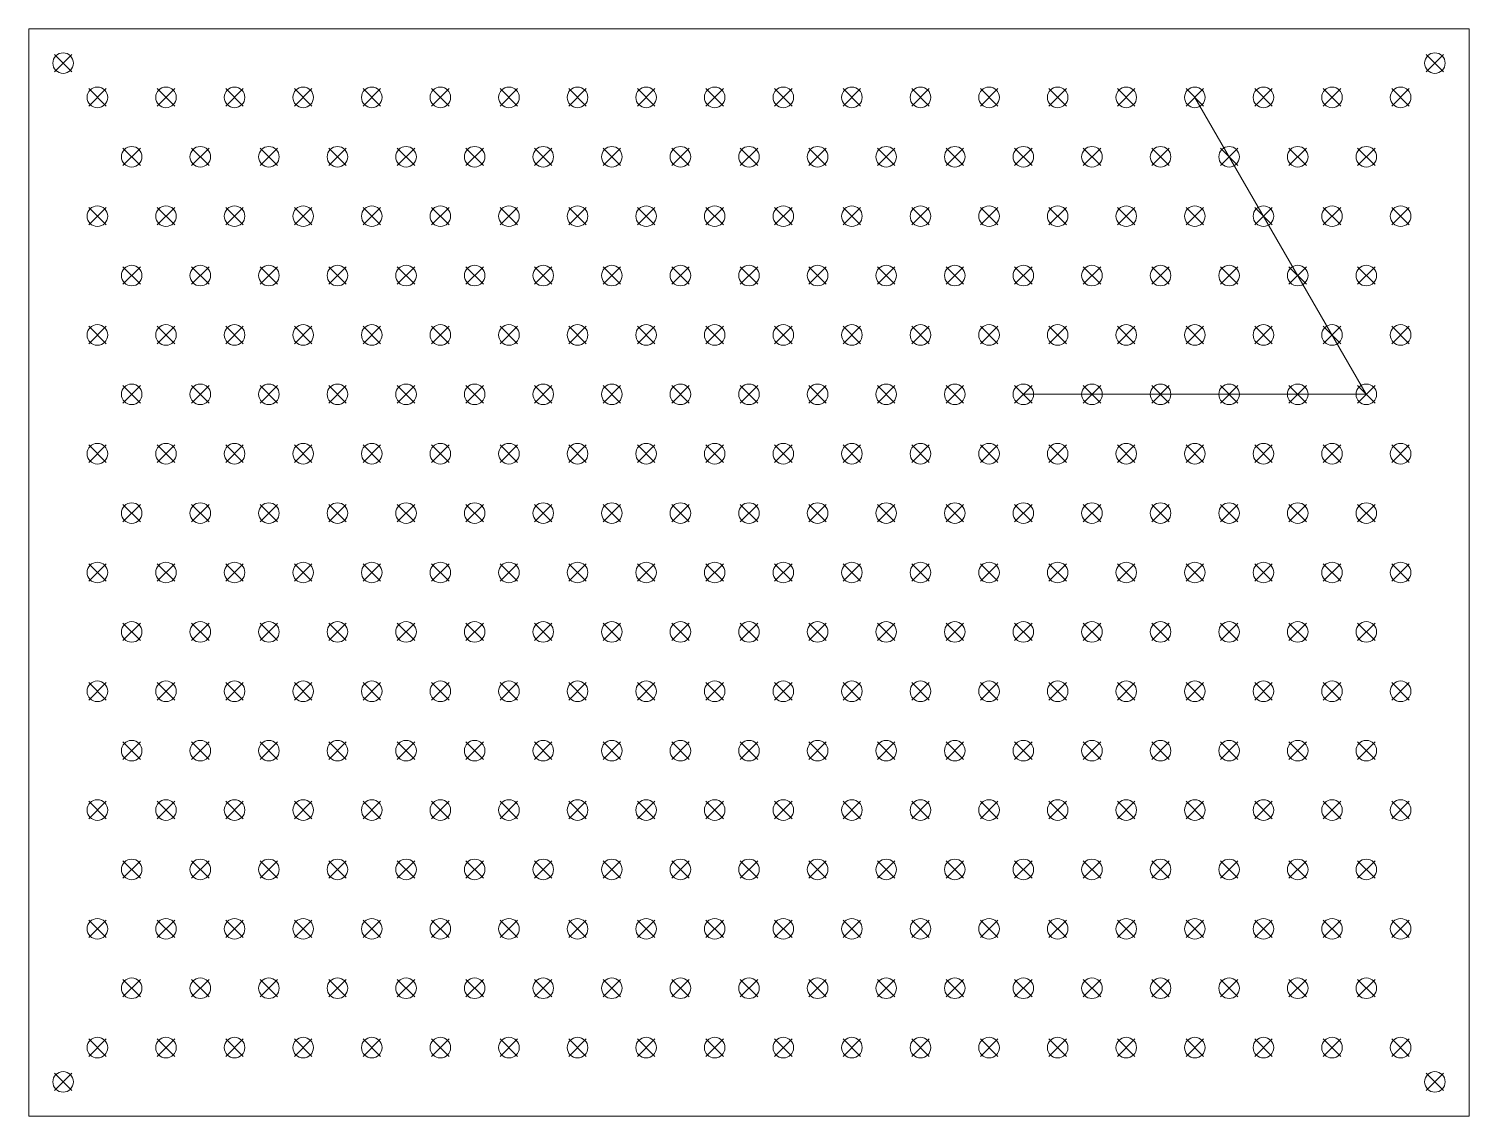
# Model space of a CAD drawing. Header units: millimetres. Extents: x -45 to 708, y -22 to 223.
# Drawn here: x 497.9 to 707.9, y 0 to 158.6 of the extents above; entities that cross this region are included whole.
import ezdxf

# ---------------------------------------------------------------- set-up
doc = ezdxf.new("R2010")
doc.units = ezdxf.units.MM
doc.header["$MEASUREMENT"] = 0
doc.layers.add('dimn', color=255, linetype='Continuous', lineweight=9)
doc.layers.add('solid', color=7, linetype='Continuous', lineweight=20)

msp = doc.modelspace()

# ---------------------------------------------------------------- linework, layer by layer
at = {"layer": 'dimn'}
for p, q in [((707.897, 158.564), (497.897, 158.564)), ((707.897, 0), (707.897, 158.564)), ((504.169, 154.837), (501.624, 152.291)), ((504.169, 152.291), (501.624, 154.837)), ((701.624, 154.837), (704.169, 152.291)), ((701.624, 152.291), (704.169, 154.837)), ((509.169, 149.837), (506.624, 147.291)), ((509.169, 147.291), (506.624, 149.837)), ((519.169, 149.837), (516.624, 147.291)), ((519.169, 147.291), (516.624, 149.837)), ((529.169, 149.837), (526.624, 147.291)), ((529.169, 147.291), (526.624, 149.837)), ((539.169, 149.837), (536.624, 147.291)), ((539.169, 147.291), (536.624, 149.837)), ((549.169, 149.837), (546.624, 147.291)), ((549.169, 147.291), (546.624, 149.837)), ((559.169, 149.837), (556.624, 147.291)), ((559.169, 147.291), (556.624, 149.837)), ((569.169, 149.837), (566.624, 147.291)), ((569.169, 147.291), (566.624, 149.837)), ((579.169, 149.837), (576.624, 147.291)), ((579.169, 147.291), (576.624, 149.837)), ((589.169, 149.837), (586.624, 147.291)), ((589.169, 147.291), (586.624, 149.837)), ((599.169, 149.837), (596.624, 147.291)), ((599.169, 147.291), (596.624, 149.837)), ((609.169, 149.837), (606.624, 147.291)), ((609.169, 147.291), (606.624, 149.837)), ((619.169, 149.837), (616.624, 147.291)), ((619.169, 147.291), (616.624, 149.837)), ((626.624, 149.837), (629.169, 147.291)), ((626.624, 147.291), (629.169, 149.837)), ((636.624, 149.837), (639.169, 147.291)), ((636.624, 147.291), (639.169, 149.837)), ((646.624, 149.837), (649.169, 147.291)), ((646.624, 147.291), (649.169, 149.837)), ((656.624, 149.837), (659.169, 147.291)), ((656.624, 147.291), (659.169, 149.837)), ((666.624, 149.837), (669.169, 147.291)), ((666.624, 147.291), (669.169, 149.837)), ((676.624, 149.837), (679.169, 147.291)), ((676.624, 147.291), (679.169, 149.837)), ((686.624, 149.837), (689.169, 147.291)), ((686.624, 147.291), (689.169, 149.837)), ((696.624, 149.837), (699.169, 147.291)), ((696.624, 147.291), (699.169, 149.837)), ((667.897, 148.564), (692.897, 105.263)), ((514.169, 141.177), (511.624, 138.631)), ((514.169, 138.631), (511.624, 141.177)), ((524.169, 141.177), (521.624, 138.631)), ((524.169, 138.631), (521.624, 141.177)), ((534.169, 141.177), (531.624, 138.631)), ((534.169, 138.631), (531.624, 141.177)), ((544.169, 141.177), (541.624, 138.631)), ((544.169, 138.631), (541.624, 141.177)), ((554.169, 141.177), (551.624, 138.631)), ((554.169, 138.631), (551.624, 141.177)), ((564.169, 141.177), (561.624, 138.631)), ((564.169, 138.631), (561.624, 141.177)), ((574.169, 141.177), (571.624, 138.631)), ((574.169, 138.631), (571.624, 141.177)), ((584.169, 141.177), (581.624, 138.631)), ((584.169, 138.631), (581.624, 141.177)), ((594.169, 141.177), (591.624, 138.631)), ((594.169, 138.631), (591.624, 141.177)), ((604.169, 141.177), (601.624, 138.631)), ((604.169, 138.631), (601.624, 141.177)), ((614.169, 141.177), (611.624, 138.631)), ((614.169, 138.631), (611.624, 141.177)), ((624.169, 141.177), (621.624, 138.631)), ((624.169, 138.631), (621.624, 141.177)), ((631.624, 141.177), (634.169, 138.631)), ((631.624, 138.631), (634.169, 141.177)), ((641.624, 141.177), (644.169, 138.631)), ((641.624, 138.631), (644.169, 141.177)), ((651.624, 141.177), (654.169, 138.631)), ((651.624, 138.631), (654.169, 141.177)), ((661.624, 141.177), (664.169, 138.631)), ((661.624, 138.631), (664.169, 141.177)), ((671.624, 141.177), (674.169, 138.631)), ((671.624, 138.631), (674.169, 141.177)), ((681.624, 141.177), (684.169, 138.631)), ((681.624, 138.631), (684.169, 141.177)), ((691.624, 141.177), (694.169, 138.631)), ((691.624, 138.631), (694.169, 141.177)), ((509.169, 132.516), (506.624, 129.971)), ((509.169, 129.971), (506.624, 132.516)), ((519.169, 132.516), (516.624, 129.971)), ((519.169, 129.971), (516.624, 132.516)), ((529.169, 132.516), (526.624, 129.971)), ((529.169, 129.971), (526.624, 132.516)), ((539.169, 132.516), (536.624, 129.971)), ((539.169, 129.971), (536.624, 132.516)), ((549.169, 132.516), (546.624, 129.971)), ((549.169, 129.971), (546.624, 132.516)), ((559.169, 132.516), (556.624, 129.971)), ((559.169, 129.971), (556.624, 132.516)), ((569.169, 132.516), (566.624, 129.971)), ((569.169, 129.971), (566.624, 132.516)), ((579.169, 132.516), (576.624, 129.971)), ((579.169, 129.971), (576.624, 132.516)), ((589.169, 132.516), (586.624, 129.971)), ((589.169, 129.971), (586.624, 132.516)), ((599.169, 132.516), (596.624, 129.971)), ((599.169, 129.971), (596.624, 132.516)), ((609.169, 132.516), (606.624, 129.971)), ((609.169, 129.971), (606.624, 132.516)), ((619.169, 132.516), (616.624, 129.971)), ((619.169, 129.971), (616.624, 132.516)), ((626.624, 132.516), (629.169, 129.971)), ((626.624, 129.971), (629.169, 132.516)), ((636.624, 132.516), (639.169, 129.971)), ((636.624, 129.971), (639.169, 132.516)), ((646.624, 132.516), (649.169, 129.971)), ((646.624, 129.971), (649.169, 132.516)), ((656.624, 132.516), (659.169, 129.971)), ((656.624, 129.971), (659.169, 132.516)), ((666.624, 132.516), (669.169, 129.971)), ((666.624, 129.971), (669.169, 132.516)), ((676.624, 132.516), (679.169, 129.971)), ((676.624, 129.971), (679.169, 132.516)), ((686.624, 132.516), (689.169, 129.971)), ((686.624, 129.971), (689.169, 132.516)), ((696.624, 132.516), (699.169, 129.971)), ((696.624, 129.971), (699.169, 132.516)), ((514.169, 123.856), (511.624, 121.311)), ((514.169, 121.311), (511.624, 123.856)), ((524.169, 123.856), (521.624, 121.311)), ((524.169, 121.311), (521.624, 123.856)), ((534.169, 123.856), (531.624, 121.311)), ((534.169, 121.311), (531.624, 123.856)), ((544.169, 123.856), (541.624, 121.311)), ((544.169, 121.311), (541.624, 123.856)), ((554.169, 123.856), (551.624, 121.311)), ((554.169, 121.311), (551.624, 123.856)), ((564.169, 123.856), (561.624, 121.311)), ((564.169, 121.311), (561.624, 123.856)), ((574.169, 123.856), (571.624, 121.311)), ((574.169, 121.311), (571.624, 123.856)), ((584.169, 123.856), (581.624, 121.311)), ((584.169, 121.311), (581.624, 123.856)), ((594.169, 123.856), (591.624, 121.311)), ((594.169, 121.311), (591.624, 123.856)), ((604.169, 123.856), (601.624, 121.311)), ((604.169, 121.311), (601.624, 123.856)), ((614.169, 123.856), (611.624, 121.311)), ((614.169, 121.311), (611.624, 123.856)), ((624.169, 123.856), (621.624, 121.311)), ((624.169, 121.311), (621.624, 123.856)), ((631.624, 123.856), (634.169, 121.311)), ((631.624, 121.311), (634.169, 123.856)), ((641.624, 123.856), (644.169, 121.311)), ((641.624, 121.311), (644.169, 123.856)), ((651.624, 123.856), (654.169, 121.311)), ((651.624, 121.311), (654.169, 123.856)), ((661.624, 123.856), (664.169, 121.311)), ((661.624, 121.311), (664.169, 123.856)), ((671.624, 123.856), (674.169, 121.311)), ((671.624, 121.311), (674.169, 123.856)), ((681.624, 123.856), (684.169, 121.311)), ((681.624, 121.311), (684.169, 123.856)), ((691.624, 123.856), (694.169, 121.311)), ((691.624, 121.311), (694.169, 123.856)), ((509.169, 115.196), (506.624, 112.65)), ((509.169, 112.65), (506.624, 115.196)), ((519.169, 115.196), (516.624, 112.65)), ((519.169, 112.65), (516.624, 115.196)), ((529.169, 115.196), (526.624, 112.65)), ((529.169, 112.65), (526.624, 115.196)), ((539.169, 115.196), (536.624, 112.65)), ((539.169, 112.65), (536.624, 115.196)), ((549.169, 115.196), (546.624, 112.65)), ((549.169, 112.65), (546.624, 115.196)), ((559.169, 115.196), (556.624, 112.65)), ((559.169, 112.65), (556.624, 115.196)), ((569.169, 115.196), (566.624, 112.65)), ((569.169, 112.65), (566.624, 115.196)), ((579.169, 115.196), (576.624, 112.65)), ((579.169, 112.65), (576.624, 115.196)), ((589.169, 115.196), (586.624, 112.65)), ((589.169, 112.65), (586.624, 115.196)), ((599.169, 115.196), (596.624, 112.65)), ((599.169, 112.65), (596.624, 115.196)), ((609.169, 115.196), (606.624, 112.65)), ((609.169, 112.65), (606.624, 115.196)), ((619.169, 115.196), (616.624, 112.65)), ((619.169, 112.65), (616.624, 115.196)), ((626.624, 115.196), (629.169, 112.65)), ((626.624, 112.65), (629.169, 115.196)), ((636.624, 115.196), (639.169, 112.65)), ((636.624, 112.65), (639.169, 115.196)), ((646.624, 115.196), (649.169, 112.65)), ((646.624, 112.65), (649.169, 115.196)), ((656.624, 115.196), (659.169, 112.65)), ((656.624, 112.65), (659.169, 115.196)), ((666.624, 115.196), (669.169, 112.65)), ((666.624, 112.65), (669.169, 115.196)), ((676.624, 115.196), (679.169, 112.65)), ((676.624, 112.65), (679.169, 115.196)), ((686.624, 115.196), (689.169, 112.65)), ((686.624, 112.65), (689.169, 115.196)), ((696.624, 115.196), (699.169, 112.65)), ((696.624, 112.65), (699.169, 115.196)), ((514.169, 106.536), (511.624, 103.99)), ((514.169, 103.99), (511.624, 106.536)), ((524.169, 106.536), (521.624, 103.99)), ((524.169, 103.99), (521.624, 106.536)), ((534.169, 106.536), (531.624, 103.99)), ((534.169, 103.99), (531.624, 106.536)), ((544.169, 106.536), (541.624, 103.99)), ((544.169, 103.99), (541.624, 106.536)), ((554.169, 106.536), (551.624, 103.99)), ((554.169, 103.99), (551.624, 106.536)), ((564.169, 106.536), (561.624, 103.99)), ((564.169, 103.99), (561.624, 106.536)), ((574.169, 106.536), (571.624, 103.99)), ((574.169, 103.99), (571.624, 106.536)), ((584.169, 106.536), (581.624, 103.99)), ((584.169, 103.99), (581.624, 106.536)), ((594.169, 106.536), (591.624, 103.99)), ((594.169, 103.99), (591.624, 106.536)), ((604.169, 106.536), (601.624, 103.99)), ((604.169, 103.99), (601.624, 106.536)), ((614.169, 106.536), (611.624, 103.99)), ((614.169, 103.99), (611.624, 106.536)), ((624.169, 106.536), (621.624, 103.99)), ((624.169, 103.99), (621.624, 106.536)), ((631.624, 106.536), (634.169, 103.99)), ((631.624, 103.99), (634.169, 106.536)), ((641.624, 106.536), (644.169, 103.99)), ((641.624, 103.99), (644.169, 106.536)), ((692.897, 105.263), (642.897, 105.263)), ((651.624, 106.536), (654.169, 103.99)), ((651.624, 103.99), (654.169, 106.536)), ((661.624, 106.536), (664.169, 103.99)), ((661.624, 103.99), (664.169, 106.536)), ((671.624, 106.536), (674.169, 103.99)), ((671.624, 103.99), (674.169, 106.536)), ((681.624, 106.536), (684.169, 103.99)), ((681.624, 103.99), (684.169, 106.536)), ((691.624, 106.536), (694.169, 103.99)), ((691.624, 103.99), (694.169, 106.536)), ((509.169, 97.875), (506.624, 95.33)), ((509.169, 95.33), (506.624, 97.875)), ((519.169, 97.875), (516.624, 95.33)), ((519.169, 95.33), (516.624, 97.875)), ((529.169, 97.875), (526.624, 95.33)), ((529.169, 95.33), (526.624, 97.875)), ((539.169, 97.875), (536.624, 95.33)), ((539.169, 95.33), (536.624, 97.875)), ((549.169, 97.875), (546.624, 95.33)), ((549.169, 95.33), (546.624, 97.875)), ((559.169, 97.875), (556.624, 95.33)), ((559.169, 95.33), (556.624, 97.875)), ((569.169, 97.875), (566.624, 95.33)), ((569.169, 95.33), (566.624, 97.875)), ((579.169, 97.875), (576.624, 95.33)), ((579.169, 95.33), (576.624, 97.875)), ((589.169, 97.875), (586.624, 95.33)), ((589.169, 95.33), (586.624, 97.875)), ((599.169, 97.875), (596.624, 95.33)), ((599.169, 95.33), (596.624, 97.875)), ((609.169, 97.875), (606.624, 95.33)), ((609.169, 95.33), (606.624, 97.875)), ((619.169, 97.875), (616.624, 95.33)), ((619.169, 95.33), (616.624, 97.875)), ((626.624, 97.875), (629.169, 95.33)), ((626.624, 95.33), (629.169, 97.875)), ((636.624, 97.875), (639.169, 95.33)), ((636.624, 95.33), (639.169, 97.875)), ((646.624, 97.875), (649.169, 95.33)), ((646.624, 95.33), (649.169, 97.875)), ((656.624, 97.875), (659.169, 95.33)), ((656.624, 95.33), (659.169, 97.875)), ((666.624, 97.875), (669.169, 95.33)), ((666.624, 95.33), (669.169, 97.875)), ((676.624, 97.875), (679.169, 95.33)), ((676.624, 95.33), (679.169, 97.875)), ((686.624, 97.875), (689.169, 95.33)), ((686.624, 95.33), (689.169, 97.875)), ((696.624, 97.875), (699.169, 95.33)), ((696.624, 95.33), (699.169, 97.875)), ((514.169, 86.669), (511.624, 89.215)), ((514.169, 89.215), (511.624, 86.669)), ((524.169, 86.669), (521.624, 89.215)), ((524.169, 89.215), (521.624, 86.669)), ((534.169, 86.669), (531.624, 89.215)), ((534.169, 89.215), (531.624, 86.669)), ((544.169, 86.669), (541.624, 89.215)), ((544.169, 89.215), (541.624, 86.669)), ((554.169, 86.669), (551.624, 89.215)), ((554.169, 89.215), (551.624, 86.669)), ((564.169, 86.669), (561.624, 89.215)), ((564.169, 89.215), (561.624, 86.669)), ((574.169, 86.669), (571.624, 89.215)), ((574.169, 89.215), (571.624, 86.669)), ((584.169, 86.669), (581.624, 89.215)), ((584.169, 89.215), (581.624, 86.669)), ((594.169, 86.669), (591.624, 89.215)), ((594.169, 89.215), (591.624, 86.669)), ((604.169, 86.669), (601.624, 89.215)), ((604.169, 89.215), (601.624, 86.669)), ((614.169, 86.669), (611.624, 89.215)), ((614.169, 89.215), (611.624, 86.669)), ((624.169, 86.669), (621.624, 89.215)), ((624.169, 89.215), (621.624, 86.669)), ((631.624, 86.669), (634.169, 89.215)), ((631.624, 89.215), (634.169, 86.669)), ((641.624, 86.669), (644.169, 89.215)), ((641.624, 89.215), (644.169, 86.669)), ((651.624, 86.669), (654.169, 89.215)), ((651.624, 89.215), (654.169, 86.669)), ((661.624, 86.669), (664.169, 89.215)), ((661.624, 89.215), (664.169, 86.669)), ((671.624, 86.669), (674.169, 89.215)), ((671.624, 89.215), (674.169, 86.669)), ((681.624, 86.669), (684.169, 89.215)), ((681.624, 89.215), (684.169, 86.669)), ((691.624, 86.669), (694.169, 89.215)), ((691.624, 89.215), (694.169, 86.669)), ((509.169, 78.009), (506.624, 80.555)), ((509.169, 80.555), (506.624, 78.009)), ((519.169, 78.009), (516.624, 80.555)), ((519.169, 80.555), (516.624, 78.009)), ((529.169, 78.009), (526.624, 80.555)), ((529.169, 80.555), (526.624, 78.009)), ((539.169, 78.009), (536.624, 80.555)), ((539.169, 80.555), (536.624, 78.009)), ((549.169, 78.009), (546.624, 80.555)), ((549.169, 80.555), (546.624, 78.009)), ((559.169, 78.009), (556.624, 80.555)), ((559.169, 80.555), (556.624, 78.009)), ((569.169, 78.009), (566.624, 80.555)), ((569.169, 80.555), (566.624, 78.009)), ((579.169, 78.009), (576.624, 80.555)), ((579.169, 80.555), (576.624, 78.009)), ((589.169, 78.009), (586.624, 80.555)), ((589.169, 80.555), (586.624, 78.009)), ((599.169, 78.009), (596.624, 80.555)), ((599.169, 80.555), (596.624, 78.009)), ((609.169, 78.009), (606.624, 80.555)), ((609.169, 80.555), (606.624, 78.009)), ((619.169, 78.009), (616.624, 80.555)), ((619.169, 80.555), (616.624, 78.009)), ((626.624, 78.009), (629.169, 80.555)), ((626.624, 80.555), (629.169, 78.009)), ((636.624, 78.009), (639.169, 80.555)), ((636.624, 80.555), (639.169, 78.009)), ((646.624, 78.009), (649.169, 80.555)), ((646.624, 80.555), (649.169, 78.009)), ((656.624, 78.009), (659.169, 80.555)), ((656.624, 80.555), (659.169, 78.009)), ((666.624, 78.009), (669.169, 80.555)), ((666.624, 80.555), (669.169, 78.009)), ((676.624, 78.009), (679.169, 80.555)), ((676.624, 80.555), (679.169, 78.009)), ((686.624, 78.009), (689.169, 80.555)), ((686.624, 80.555), (689.169, 78.009)), ((696.624, 78.009), (699.169, 80.555)), ((696.624, 80.555), (699.169, 78.009)), ((514.169, 69.349), (511.624, 71.895)), ((514.169, 71.895), (511.624, 69.349)), ((524.169, 69.349), (521.624, 71.895)), ((524.169, 71.895), (521.624, 69.349)), ((534.169, 69.349), (531.624, 71.895)), ((534.169, 71.895), (531.624, 69.349)), ((544.169, 69.349), (541.624, 71.895)), ((544.169, 71.895), (541.624, 69.349)), ((554.169, 69.349), (551.624, 71.895)), ((554.169, 71.895), (551.624, 69.349)), ((564.169, 69.349), (561.624, 71.895)), ((564.169, 71.895), (561.624, 69.349)), ((574.169, 69.349), (571.624, 71.895)), ((574.169, 71.895), (571.624, 69.349)), ((584.169, 69.349), (581.624, 71.895)), ((584.169, 71.895), (581.624, 69.349)), ((594.169, 69.349), (591.624, 71.895)), ((594.169, 71.895), (591.624, 69.349)), ((604.169, 69.349), (601.624, 71.895)), ((604.169, 71.895), (601.624, 69.349)), ((614.169, 69.349), (611.624, 71.895)), ((614.169, 71.895), (611.624, 69.349)), ((624.169, 69.349), (621.624, 71.895)), ((624.169, 71.895), (621.624, 69.349)), ((631.624, 69.349), (634.169, 71.895)), ((631.624, 71.895), (634.169, 69.349)), ((641.624, 69.349), (644.169, 71.895)), ((641.624, 71.895), (644.169, 69.349)), ((651.624, 69.349), (654.169, 71.895)), ((651.624, 71.895), (654.169, 69.349)), ((661.624, 69.349), (664.169, 71.895)), ((661.624, 71.895), (664.169, 69.349)), ((671.624, 69.349), (674.169, 71.895)), ((671.624, 71.895), (674.169, 69.349)), ((681.624, 69.349), (684.169, 71.895)), ((681.624, 71.895), (684.169, 69.349)), ((691.624, 69.349), (694.169, 71.895)), ((691.624, 71.895), (694.169, 69.349)), ((509.169, 60.689), (506.624, 63.234)), ((509.169, 63.234), (506.624, 60.689)), ((519.169, 60.689), (516.624, 63.234)), ((519.169, 63.234), (516.624, 60.689)), ((529.169, 60.689), (526.624, 63.234)), ((529.169, 63.234), (526.624, 60.689)), ((539.169, 60.689), (536.624, 63.234)), ((539.169, 63.234), (536.624, 60.689)), ((549.169, 60.689), (546.624, 63.234)), ((549.169, 63.234), (546.624, 60.689)), ((559.169, 60.689), (556.624, 63.234)), ((559.169, 63.234), (556.624, 60.689)), ((569.169, 60.689), (566.624, 63.234)), ((569.169, 63.234), (566.624, 60.689)), ((579.169, 60.689), (576.624, 63.234)), ((579.169, 63.234), (576.624, 60.689)), ((589.169, 60.689), (586.624, 63.234)), ((589.169, 63.234), (586.624, 60.689)), ((599.169, 60.689), (596.624, 63.234)), ((599.169, 63.234), (596.624, 60.689)), ((609.169, 60.689), (606.624, 63.234)), ((609.169, 63.234), (606.624, 60.689)), ((619.169, 60.689), (616.624, 63.234)), ((619.169, 63.234), (616.624, 60.689)), ((626.624, 60.689), (629.169, 63.234)), ((626.624, 63.234), (629.169, 60.689)), ((636.624, 60.689), (639.169, 63.234)), ((636.624, 63.234), (639.169, 60.689)), ((646.624, 60.689), (649.169, 63.234)), ((646.624, 63.234), (649.169, 60.689)), ((656.624, 60.689), (659.169, 63.234)), ((656.624, 63.234), (659.169, 60.689)), ((666.624, 60.689), (669.169, 63.234)), ((666.624, 63.234), (669.169, 60.689)), ((676.624, 60.689), (679.169, 63.234)), ((676.624, 63.234), (679.169, 60.689)), ((686.624, 60.689), (689.169, 63.234)), ((686.624, 63.234), (689.169, 60.689)), ((696.624, 60.689), (699.169, 63.234)), ((696.624, 63.234), (699.169, 60.689)), ((514.169, 52.028), (511.624, 54.574)), ((514.169, 54.574), (511.624, 52.028)), ((524.169, 52.028), (521.624, 54.574)), ((524.169, 54.574), (521.624, 52.028)), ((534.169, 52.028), (531.624, 54.574)), ((534.169, 54.574), (531.624, 52.028)), ((544.169, 52.028), (541.624, 54.574)), ((544.169, 54.574), (541.624, 52.028)), ((554.169, 52.028), (551.624, 54.574)), ((554.169, 54.574), (551.624, 52.028)), ((564.169, 52.028), (561.624, 54.574)), ((564.169, 54.574), (561.624, 52.028)), ((574.169, 52.028), (571.624, 54.574)), ((574.169, 54.574), (571.624, 52.028)), ((584.169, 52.028), (581.624, 54.574)), ((584.169, 54.574), (581.624, 52.028)), ((594.169, 52.028), (591.624, 54.574)), ((594.169, 54.574), (591.624, 52.028)), ((604.169, 52.028), (601.624, 54.574)), ((604.169, 54.574), (601.624, 52.028)), ((614.169, 52.028), (611.624, 54.574)), ((614.169, 54.574), (611.624, 52.028)), ((624.169, 52.028), (621.624, 54.574)), ((624.169, 54.574), (621.624, 52.028)), ((631.624, 52.028), (634.169, 54.574)), ((631.624, 54.574), (634.169, 52.028)), ((641.624, 52.028), (644.169, 54.574)), ((641.624, 54.574), (644.169, 52.028)), ((651.624, 52.028), (654.169, 54.574)), ((651.624, 54.574), (654.169, 52.028)), ((661.624, 52.028), (664.169, 54.574)), ((661.624, 54.574), (664.169, 52.028)), ((671.624, 52.028), (674.169, 54.574)), ((671.624, 54.574), (674.169, 52.028)), ((681.624, 52.028), (684.169, 54.574)), ((681.624, 54.574), (684.169, 52.028)), ((691.624, 52.028), (694.169, 54.574)), ((691.624, 54.574), (694.169, 52.028)), ((509.169, 43.368), (506.624, 45.914)), ((509.169, 45.914), (506.624, 43.368)), ((519.169, 43.368), (516.624, 45.914)), ((519.169, 45.914), (516.624, 43.368)), ((529.169, 43.368), (526.624, 45.914)), ((529.169, 45.914), (526.624, 43.368)), ((539.169, 43.368), (536.624, 45.914)), ((539.169, 45.914), (536.624, 43.368)), ((549.169, 43.368), (546.624, 45.914)), ((549.169, 45.914), (546.624, 43.368)), ((559.169, 43.368), (556.624, 45.914)), ((559.169, 45.914), (556.624, 43.368)), ((569.169, 43.368), (566.624, 45.914)), ((569.169, 45.914), (566.624, 43.368)), ((579.169, 43.368), (576.624, 45.914)), ((579.169, 45.914), (576.624, 43.368)), ((589.169, 43.368), (586.624, 45.914)), ((589.169, 45.914), (586.624, 43.368)), ((599.169, 43.368), (596.624, 45.914)), ((599.169, 45.914), (596.624, 43.368)), ((609.169, 43.368), (606.624, 45.914)), ((609.169, 45.914), (606.624, 43.368)), ((619.169, 43.368), (616.624, 45.914)), ((619.169, 45.914), (616.624, 43.368)), ((626.624, 43.368), (629.169, 45.914)), ((626.624, 45.914), (629.169, 43.368)), ((636.624, 43.368), (639.169, 45.914)), ((636.624, 45.914), (639.169, 43.368)), ((646.624, 43.368), (649.169, 45.914)), ((646.624, 45.914), (649.169, 43.368)), ((656.624, 43.368), (659.169, 45.914)), ((656.624, 45.914), (659.169, 43.368)), ((666.624, 43.368), (669.169, 45.914)), ((666.624, 45.914), (669.169, 43.368)), ((676.624, 43.368), (679.169, 45.914)), ((676.624, 45.914), (679.169, 43.368)), ((686.624, 43.368), (689.169, 45.914)), ((686.624, 45.914), (689.169, 43.368)), ((696.624, 43.368), (699.169, 45.914)), ((696.624, 45.914), (699.169, 43.368)), ((514.169, 34.708), (511.624, 37.254)), ((514.169, 37.254), (511.624, 34.708)), ((524.169, 34.708), (521.624, 37.254)), ((524.169, 37.254), (521.624, 34.708)), ((534.169, 34.708), (531.624, 37.254)), ((534.169, 37.254), (531.624, 34.708)), ((544.169, 34.708), (541.624, 37.254)), ((544.169, 37.254), (541.624, 34.708)), ((554.169, 34.708), (551.624, 37.254)), ((554.169, 37.254), (551.624, 34.708)), ((564.169, 34.708), (561.624, 37.254)), ((564.169, 37.254), (561.624, 34.708)), ((574.169, 34.708), (571.624, 37.254)), ((574.169, 37.254), (571.624, 34.708)), ((584.169, 34.708), (581.624, 37.254)), ((584.169, 37.254), (581.624, 34.708)), ((594.169, 34.708), (591.624, 37.254)), ((594.169, 37.254), (591.624, 34.708)), ((604.169, 34.708), (601.624, 37.254)), ((604.169, 37.254), (601.624, 34.708)), ((614.169, 34.708), (611.624, 37.254)), ((614.169, 37.254), (611.624, 34.708)), ((624.169, 34.708), (621.624, 37.254)), ((624.169, 37.254), (621.624, 34.708)), ((631.624, 34.708), (634.169, 37.254)), ((631.624, 37.254), (634.169, 34.708)), ((641.624, 34.708), (644.169, 37.254)), ((641.624, 37.254), (644.169, 34.708)), ((651.624, 34.708), (654.169, 37.254)), ((651.624, 37.254), (654.169, 34.708)), ((661.624, 34.708), (664.169, 37.254)), ((661.624, 37.254), (664.169, 34.708)), ((671.624, 34.708), (674.169, 37.254)), ((671.624, 37.254), (674.169, 34.708)), ((681.624, 34.708), (684.169, 37.254)), ((681.624, 37.254), (684.169, 34.708)), ((691.624, 34.708), (694.169, 37.254)), ((691.624, 37.254), (694.169, 34.708)), ((509.169, 26.048), (506.624, 28.593)), ((509.169, 28.593), (506.624, 26.048)), ((519.169, 26.048), (516.624, 28.593)), ((519.169, 28.593), (516.624, 26.048)), ((529.169, 26.048), (526.624, 28.593)), ((529.169, 28.593), (526.624, 26.048)), ((539.169, 26.048), (536.624, 28.593)), ((539.169, 28.593), (536.624, 26.048)), ((549.169, 26.048), (546.624, 28.593)), ((549.169, 28.593), (546.624, 26.048)), ((559.169, 26.048), (556.624, 28.593)), ((559.169, 28.593), (556.624, 26.048)), ((569.169, 26.048), (566.624, 28.593)), ((569.169, 28.593), (566.624, 26.048)), ((579.169, 26.048), (576.624, 28.593)), ((579.169, 28.593), (576.624, 26.048)), ((589.169, 26.048), (586.624, 28.593)), ((589.169, 28.593), (586.624, 26.048)), ((599.169, 26.048), (596.624, 28.593)), ((599.169, 28.593), (596.624, 26.048)), ((609.169, 26.048), (606.624, 28.593)), ((609.169, 28.593), (606.624, 26.048)), ((619.169, 26.048), (616.624, 28.593)), ((619.169, 28.593), (616.624, 26.048)), ((626.624, 26.048), (629.169, 28.593)), ((626.624, 28.593), (629.169, 26.048)), ((636.624, 26.048), (639.169, 28.593)), ((636.624, 28.593), (639.169, 26.048)), ((646.624, 26.048), (649.169, 28.593)), ((646.624, 28.593), (649.169, 26.048)), ((656.624, 26.048), (659.169, 28.593)), ((656.624, 28.593), (659.169, 26.048)), ((666.624, 26.048), (669.169, 28.593)), ((666.624, 28.593), (669.169, 26.048)), ((676.624, 26.048), (679.169, 28.593)), ((676.624, 28.593), (679.169, 26.048)), ((686.624, 26.048), (689.169, 28.593)), ((686.624, 28.593), (689.169, 26.048)), ((696.624, 26.048), (699.169, 28.593)), ((696.624, 28.593), (699.169, 26.048)), ((514.169, 17.387), (511.624, 19.933)), ((514.169, 19.933), (511.624, 17.387)), ((524.169, 17.387), (521.624, 19.933)), ((524.169, 19.933), (521.624, 17.387)), ((534.169, 17.387), (531.624, 19.933)), ((534.169, 19.933), (531.624, 17.387)), ((544.169, 17.387), (541.624, 19.933)), ((544.169, 19.933), (541.624, 17.387)), ((554.169, 17.387), (551.624, 19.933)), ((554.169, 19.933), (551.624, 17.387)), ((564.169, 17.387), (561.624, 19.933)), ((564.169, 19.933), (561.624, 17.387)), ((574.169, 17.387), (571.624, 19.933)), ((574.169, 19.933), (571.624, 17.387)), ((584.169, 17.387), (581.624, 19.933)), ((584.169, 19.933), (581.624, 17.387)), ((594.169, 17.387), (591.624, 19.933)), ((594.169, 19.933), (591.624, 17.387)), ((604.169, 17.387), (601.624, 19.933)), ((604.169, 19.933), (601.624, 17.387)), ((614.169, 17.387), (611.624, 19.933)), ((614.169, 19.933), (611.624, 17.387)), ((624.169, 17.387), (621.624, 19.933)), ((624.169, 19.933), (621.624, 17.387)), ((631.624, 17.387), (634.169, 19.933)), ((631.624, 19.933), (634.169, 17.387)), ((641.624, 17.387), (644.169, 19.933)), ((641.624, 19.933), (644.169, 17.387)), ((651.624, 17.387), (654.169, 19.933)), ((651.624, 19.933), (654.169, 17.387)), ((661.624, 17.387), (664.169, 19.933)), ((661.624, 19.933), (664.169, 17.387)), ((671.624, 17.387), (674.169, 19.933)), ((671.624, 19.933), (674.169, 17.387)), ((681.624, 17.387), (684.169, 19.933)), ((681.624, 19.933), (684.169, 17.387)), ((691.624, 17.387), (694.169, 19.933)), ((691.624, 19.933), (694.169, 17.387)), ((509.169, 8.727), (506.624, 11.273)), ((509.169, 11.273), (506.624, 8.727)), ((519.169, 8.727), (516.624, 11.273)), ((519.169, 11.273), (516.624, 8.727)), ((529.169, 8.727), (526.624, 11.273)), ((529.169, 11.273), (526.624, 8.727)), ((539.169, 8.727), (536.624, 11.273)), ((539.169, 11.273), (536.624, 8.727)), ((549.169, 8.727), (546.624, 11.273)), ((549.169, 11.273), (546.624, 8.727)), ((559.169, 8.727), (556.624, 11.273)), ((559.169, 11.273), (556.624, 8.727)), ((569.169, 8.727), (566.624, 11.273)), ((569.169, 11.273), (566.624, 8.727)), ((579.169, 8.727), (576.624, 11.273)), ((579.169, 11.273), (576.624, 8.727)), ((589.169, 8.727), (586.624, 11.273)), ((589.169, 11.273), (586.624, 8.727)), ((599.169, 8.727), (596.624, 11.273)), ((599.169, 11.273), (596.624, 8.727)), ((609.169, 8.727), (606.624, 11.273)), ((609.169, 11.273), (606.624, 8.727)), ((619.169, 8.727), (616.624, 11.273)), ((619.169, 11.273), (616.624, 8.727)), ((626.624, 8.727), (629.169, 11.273)), ((626.624, 11.273), (629.169, 8.727)), ((636.624, 8.727), (639.169, 11.273)), ((636.624, 11.273), (639.169, 8.727)), ((646.624, 8.727), (649.169, 11.273)), ((646.624, 11.273), (649.169, 8.727)), ((656.624, 8.727), (659.169, 11.273)), ((656.624, 11.273), (659.169, 8.727)), ((666.624, 8.727), (669.169, 11.273)), ((666.624, 11.273), (669.169, 8.727)), ((676.624, 8.727), (679.169, 11.273)), ((676.624, 11.273), (679.169, 8.727)), ((686.624, 8.727), (689.169, 11.273)), ((686.624, 11.273), (689.169, 8.727)), ((696.624, 8.727), (699.169, 11.273)), ((696.624, 11.273), (699.169, 8.727)), ((504.169, 3.727), (501.624, 6.273)), ((504.169, 6.273), (501.624, 3.727)), ((701.624, 3.727), (704.169, 6.273)), ((701.624, 6.273), (704.169, 3.727)), ((497.897, 0), (707.897, 0))]:
    msp.add_line(p, q, dxfattribs=at)
at = {"layer": 'solid'}
for p, q in [((497.897, 96.603), (497.897, 158.564)), ((497.897, 0), (497.897, 96.603))]:
    msp.add_line(p, q, dxfattribs=at)
for centre in [(502.897, 153.564), (702.897, 153.564), (507.897, 148.564), (517.897, 148.564), (527.897, 148.564), (537.897, 148.564), (547.897, 148.564), (557.897, 148.564), (567.897, 148.564), (577.897, 148.564), (587.897, 148.564), (597.897, 148.564), (607.897, 148.564), (617.897, 148.564), (627.897, 148.564), (637.897, 148.564), (647.897, 148.564), (657.897, 148.564), (667.897, 148.564), (677.897, 148.564), (687.897, 148.564), (697.897, 148.564), (512.897, 139.904), (522.897, 139.904), (532.897, 139.904), (542.897, 139.904), (552.897, 139.904), (562.897, 139.904), (572.897, 139.904), (582.897, 139.904), (592.897, 139.904), (602.897, 139.904), (612.897, 139.904), (622.897, 139.904), (632.897, 139.904), (642.897, 139.904), (652.897, 139.904), (662.897, 139.904), (672.897, 139.904), (682.897, 139.904), (692.897, 139.904), (507.897, 131.244), (517.897, 131.244), (527.897, 131.244), (537.897, 131.244), (547.897, 131.244), (557.897, 131.244), (567.897, 131.244), (577.897, 131.244), (587.897, 131.244), (597.897, 131.244), (607.897, 131.244), (617.897, 131.244), (627.897, 131.244), (637.897, 131.244), (647.897, 131.244), (657.897, 131.244), (667.897, 131.244), (677.897, 131.244), (687.897, 131.244), (697.897, 131.244), (512.897, 122.583), (522.897, 122.583), (532.897, 122.583), (542.897, 122.583), (552.897, 122.583), (562.897, 122.583), (572.897, 122.583), (582.897, 122.583), (592.897, 122.583), (602.897, 122.583), (612.897, 122.583), (622.897, 122.583), (632.897, 122.583), (642.897, 122.583), (652.897, 122.583), (662.897, 122.583), (672.897, 122.583), (682.897, 122.583), (692.897, 122.583), (507.897, 113.923), (517.897, 113.923), (527.897, 113.923), (537.897, 113.923), (547.897, 113.923), (557.897, 113.923), (567.897, 113.923), (577.897, 113.923), (587.897, 113.923), (597.897, 113.923), (607.897, 113.923), (617.897, 113.923), (627.897, 113.923), (637.897, 113.923), (647.897, 113.923), (657.897, 113.923), (667.897, 113.923), (677.897, 113.923), (687.897, 113.923), (697.897, 113.923), (512.897, 105.263), (522.897, 105.263), (532.897, 105.263), (542.897, 105.263), (552.897, 105.263), (562.897, 105.263), (572.897, 105.263), (582.897, 105.263), (592.897, 105.263), (602.897, 105.263), (612.897, 105.263), (622.897, 105.263), (632.897, 105.263), (642.897, 105.263), (652.897, 105.263), (662.897, 105.263), (672.897, 105.263), (682.897, 105.263), (692.897, 105.263), (507.897, 96.603), (517.897, 96.603), (527.897, 96.603), (537.897, 96.603), (547.897, 96.603), (557.897, 96.603), (567.897, 96.603), (577.897, 96.603), (587.897, 96.603), (597.897, 96.603), (607.897, 96.603), (617.897, 96.603), (627.897, 96.603), (637.897, 96.603), (647.897, 96.603), (657.897, 96.603), (667.897, 96.603), (677.897, 96.603), (687.897, 96.603), (697.897, 96.603), (512.897, 87.942), (522.897, 87.942), (532.897, 87.942), (542.897, 87.942), (552.897, 87.942), (562.897, 87.942), (572.897, 87.942), (582.897, 87.942), (592.897, 87.942), (602.897, 87.942), (612.897, 87.942), (622.897, 87.942), (632.897, 87.942), (642.897, 87.942), (652.897, 87.942), (662.897, 87.942), (672.897, 87.942), (682.897, 87.942), (692.897, 87.942), (507.897, 79.282), (517.897, 79.282), (527.897, 79.282), (537.897, 79.282), (547.897, 79.282), (557.897, 79.282), (567.897, 79.282), (577.897, 79.282), (587.897, 79.282), (597.897, 79.282), (607.897, 79.282), (617.897, 79.282), (627.897, 79.282), (637.897, 79.282), (647.897, 79.282), (657.897, 79.282), (667.897, 79.282), (677.897, 79.282), (687.897, 79.282), (697.897, 79.282), (512.897, 70.622), (522.897, 70.622), (532.897, 70.622), (542.897, 70.622), (552.897, 70.622), (562.897, 70.622), (572.897, 70.622), (582.897, 70.622), (592.897, 70.622), (602.897, 70.622), (612.897, 70.622), (622.897, 70.622), (632.897, 70.622), (642.897, 70.622), (652.897, 70.622), (662.897, 70.622), (672.897, 70.622), (682.897, 70.622), (692.897, 70.622), (507.897, 61.962), (517.897, 61.962), (527.897, 61.962), (537.897, 61.962), (547.897, 61.962), (557.897, 61.962), (567.897, 61.962), (577.897, 61.962), (587.897, 61.962), (597.897, 61.962), (607.897, 61.962), (617.897, 61.962), (627.897, 61.962), (637.897, 61.962), (647.897, 61.962), (657.897, 61.962), (667.897, 61.962), (677.897, 61.962), (687.897, 61.962), (697.897, 61.962), (512.897, 53.301), (522.897, 53.301), (532.897, 53.301), (542.897, 53.301), (552.897, 53.301), (562.897, 53.301), (572.897, 53.301), (582.897, 53.301), (592.897, 53.301), (602.897, 53.301), (612.897, 53.301), (622.897, 53.301), (632.897, 53.301), (642.897, 53.301), (652.897, 53.301), (662.897, 53.301), (672.897, 53.301), (682.897, 53.301), (692.897, 53.301), (507.897, 44.641), (517.897, 44.641), (527.897, 44.641), (537.897, 44.641), (547.897, 44.641), (557.897, 44.641), (567.897, 44.641), (577.897, 44.641), (587.897, 44.641), (597.897, 44.641), (607.897, 44.641), (617.897, 44.641), (627.897, 44.641), (637.897, 44.641), (647.897, 44.641), (657.897, 44.641), (667.897, 44.641), (677.897, 44.641), (687.897, 44.641), (697.897, 44.641), (512.897, 35.981), (522.897, 35.981), (532.897, 35.981), (542.897, 35.981), (552.897, 35.981), (562.897, 35.981), (572.897, 35.981), (582.897, 35.981), (592.897, 35.981), (602.897, 35.981), (612.897, 35.981), (622.897, 35.981), (632.897, 35.981), (642.897, 35.981), (652.897, 35.981), (662.897, 35.981), (672.897, 35.981), (682.897, 35.981), (692.897, 35.981), (507.897, 27.321), (517.897, 27.321), (527.897, 27.321), (537.897, 27.321), (547.897, 27.321), (557.897, 27.321), (567.897, 27.321), (577.897, 27.321), (587.897, 27.321), (597.897, 27.321), (607.897, 27.321), (617.897, 27.321), (627.897, 27.321), (637.897, 27.321), (647.897, 27.321), (657.897, 27.321), (667.897, 27.321), (677.897, 27.321), (687.897, 27.321), (697.897, 27.321), (512.897, 18.66), (522.897, 18.66), (532.897, 18.66), (542.897, 18.66), (552.897, 18.66), (562.897, 18.66), (572.897, 18.66), (582.897, 18.66), (592.897, 18.66), (602.897, 18.66), (612.897, 18.66), (622.897, 18.66), (632.897, 18.66), (642.897, 18.66), (652.897, 18.66), (662.897, 18.66), (672.897, 18.66), (682.897, 18.66), (692.897, 18.66), (507.897, 10), (517.897, 10), (527.897, 10), (537.897, 10), (547.897, 10), (557.897, 10), (567.897, 10), (577.897, 10), (587.897, 10), (597.897, 10), (607.897, 10), (617.897, 10), (627.897, 10), (637.897, 10), (647.897, 10), (657.897, 10), (667.897, 10), (677.897, 10), (687.897, 10), (697.897, 10), (502.897, 5), (702.897, 5)]:
    msp.add_circle(centre, 1.5, dxfattribs=at)

doc.saveas('drawing.dxf')
